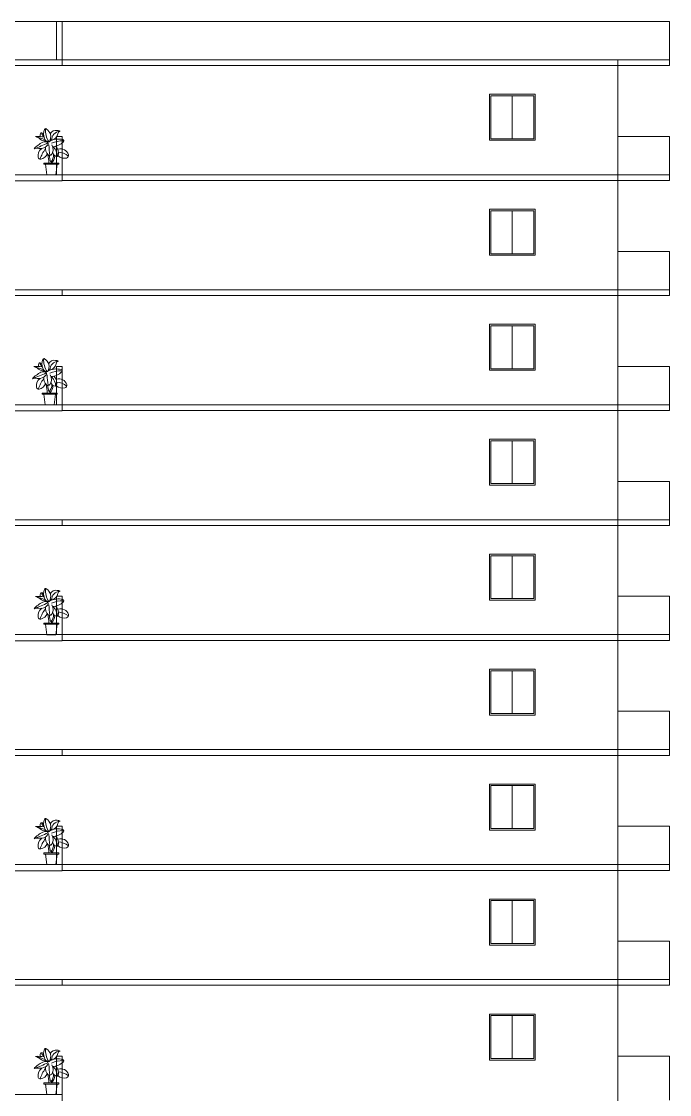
# Model space of a CAD drawing. Header units: inches. Extents: x 1090 to 1325, y 2 to 154.
# Drawn here: x 1176.18 to 1193.1, y 120.43 to 148.43 of the extents above; entities that cross this region are included whole.
import ezdxf

# ---------------------------------------------------------------- set-up
doc = ezdxf.new("R2010")
doc.units = ezdxf.units.IN
doc.header["$MEASUREMENT"] = 0
doc.layers.add('elev 1', color=252, linetype='Continuous', lineweight=9)
doc.layers.add('walls', color=250, linetype='Continuous', lineweight=18)
doc.layers.add('TREE', color=104, linetype='Continuous', lineweight=5, transparency=0.2)

# ---------------------------------------------------------------- blocks, each defined once
blk = doc.blocks.new('TS_TX4JCRY69AQAJP9D')
for points in [[(-9.9, 51.7, 0.381959), (-13.1, 53.2, 0.249129), (-13.6, 48.6, 0.62049)], [(-6.5, 58.3, -0.41684), (-2.6, 42.5, -0.481912), (-4.6, 42.3, -0.342247), (-8.5, 46.6, -0.26696), (-8.5, 57.6, -0.497125), (-6.5, 58.6, -0.195283)], [(-1.4, 52, -0.36006), (7.3, 56.4, -0.113892), (11, 55.4, 0.422729), (8.1, 52.2, -0.268696), (0.8, 44.2, -0.687609), (-1.2, 45.2, -0.377384)], [(-5.1, 41.5, 0.218407), (-10.9, 41.3, 0.09322), (-21.6, 33, -0.162179), (-15.8, 33.5, 0.274354), (-4.3, 38.1, 0.46016), (-5.1, 41.5, 4.904044)], [(-9.2, 48.1, 0.05535), (-19.7, 48.6, -0.08881), (-14.1, 45.4, 0.23543), (-6.8, 43.2, -1.125631)], [(-2.6, 42.5, -0.205137), (14.2, 44.7, -0.579639), (14.9, 41.8, -0.186386), (1.5, 35.7, 301.207595)], [(-12.1, 33.5, 0.289091), (-16.3, 21.8, 0.399896), (-13.3, 19.9, 0.255788), (-5.1, 26.7, 0.594079)], [(-7.3, 35.5, 0.266089), (-4.1, 25.2, 0.463079), (0, 25.7, 0.320357), (0.5, 37.9, -1.850789)], [(4.9, 36.4, -0.288425), (8.3, 24, -0.481191), (7.1, 23.5, -0.408348), (1.5, 28.6, -1.958987)], [(8.3, 32.5, -0.409266), (21.2, 25.7, -0.302318), (18.8, 21.3, -0.251187), (8.3, 23.9)], [(-4.6, 25.7, -0.042073), (-3.1, 14.8, 0.917888)], [(-2.4, 24.8, 0.10656), (-0.9, 16.2, 0.21569), (2.4, 25.9, -5.600516)], [(-0.2, 14.8, 0.198356), (4, 24.4, -2.314974)]]:
    blk.add_lwpolyline(points, format="xyb")
for points in [[(-7.7, 13.3), (-9.5, 13.3), (-9.5, 14.8), (7.3, 14.8)], [(7.3, 13.3), (9, 13.3), (9, 14.8), (-7.7, 14.8)], [(4.2, -0.1), (-5.8, -0.1), (-7.5, 13.3), (7.3, 13.3)], [(-4.3, -0.1), (5.6, -0.1), (7.3, 13.3), (-7.5, 13.3)]]:
    blk.add_lwpolyline(points)
for centre, radius, start, end in [((21.4, 57), 29, 176.9428, 211.1469), ((11.3, 44.2), 11.2, 95.0843, 180.0844), ((-78.8, 186.4), 163.7, 290.6255, 296.9594), ((-56.2, -76.8), 130.6, 68.231, 73.4336), ((-2687067.8, -1613212.2), 3134149.2, 30.979834, 30.9799377), ((14.3, 9.7), 33.5, 89.3518, 115.0833), ((38.2, 1.9), 55.4, 146.0833, 160.7574), ((93.1, 38.4), 96.2, 180.1654, 188.1592), ((-7.8, 23.9), 15.1, 359.6677, 47.3562), ((7, 7.3), 21.6, 49.595, 86.4481)]:
    blk.add_arc(centre, radius, start, end)

msp = doc.modelspace()

# ---------------------------------------------------------------- linework, layer by layer
at = {"layer": 'elev 1'}
for p, q in [((1165.157, 148.426), (1177.096, 148.426)), ((1177.246, 148.426), (1193.097, 148.426)), ((1193.097, 147.426), (1193.097, 148.426)), ((1177.246, 147.426), (1193.097, 147.426)), ((1177.246, 147.426), (1193.097, 147.426)), ((1191.747, 108.426), (1191.747, 147.426)), ((1193.097, 147.426), (1193.097, 147.276)), ((1193.097, 147.276), (1177.246, 147.276)), ((1189.593, 146.526), (1188.393, 146.526)), ((1188.393, 146.526), (1188.393, 145.326)), ((1189.553, 146.486), (1188.433, 146.486)), ((1188.433, 146.486), (1188.433, 145.366)), ((1188.993, 146.486), (1188.993, 145.366)), ((1189.553, 145.366), (1189.553, 146.486)), ((1189.593, 145.326), (1189.593, 146.526)), ((1188.393, 145.326), (1189.593, 145.326)), ((1188.433, 145.366), (1189.553, 145.366)), ((1193.097, 145.426), (1191.747, 145.426)), ((1193.097, 144.426), (1193.097, 145.426)), ((1177.246, 144.426), (1193.097, 144.426)), ((1193.097, 144.276), (1177.246, 144.276)), ((1193.097, 144.426), (1193.097, 144.276)), ((1189.593, 143.526), (1188.393, 143.526)), ((1188.393, 143.526), (1188.393, 142.326)), ((1189.553, 143.486), (1188.433, 143.486)), ((1188.433, 143.486), (1188.433, 142.366)), ((1188.993, 143.486), (1188.993, 142.366)), ((1189.553, 142.366), (1189.553, 143.486)), ((1189.593, 142.326), (1189.593, 143.526)), ((1188.393, 142.326), (1189.593, 142.326)), ((1188.433, 142.366), (1189.553, 142.366)), ((1193.097, 142.426), (1191.747, 142.426)), ((1193.097, 141.426), (1193.097, 142.426)), ((1177.246, 141.426), (1193.097, 141.426)), ((1193.097, 141.426), (1193.097, 141.276)), ((1193.097, 141.276), (1177.246, 141.276)), ((1189.593, 140.526), (1188.393, 140.526)), ((1188.393, 140.526), (1188.393, 139.326)), ((1189.553, 140.486), (1188.433, 140.486)), ((1188.433, 140.486), (1188.433, 139.366)), ((1188.993, 140.486), (1188.993, 139.366)), ((1189.553, 139.366), (1189.553, 140.486)), ((1189.593, 139.326), (1189.593, 140.526)), ((1188.393, 139.326), (1189.593, 139.326)), ((1188.433, 139.366), (1189.553, 139.366)), ((1193.097, 139.426), (1191.747, 139.426)), ((1193.097, 138.426), (1193.097, 139.426)), ((1177.246, 138.426), (1193.097, 138.426)), ((1193.097, 138.426), (1193.097, 138.276)), ((1193.097, 138.276), (1177.246, 138.276)), ((1189.593, 137.526), (1188.393, 137.526)), ((1188.393, 137.526), (1188.393, 136.326)), ((1189.553, 137.486), (1188.433, 137.486)), ((1188.433, 137.486), (1188.433, 136.366)), ((1188.993, 137.486), (1188.993, 136.366)), ((1189.553, 136.366), (1189.553, 137.486)), ((1189.593, 136.326), (1189.593, 137.526)), ((1188.433, 136.366), (1189.553, 136.366)), ((1193.097, 136.426), (1191.747, 136.426)), ((1193.097, 135.426), (1193.097, 136.426)), ((1188.393, 136.326), (1189.593, 136.326)), ((1177.246, 135.426), (1193.097, 135.426)), ((1193.097, 135.276), (1177.246, 135.276)), ((1193.097, 135.426), (1193.097, 135.276)), ((1189.593, 134.526), (1188.393, 134.526)), ((1188.393, 134.526), (1188.393, 133.326)), ((1189.553, 134.486), (1188.433, 134.486)), ((1188.433, 134.486), (1188.433, 133.366)), ((1188.993, 134.486), (1188.993, 133.366)), ((1189.553, 133.366), (1189.553, 134.486)), ((1189.593, 133.326), (1189.593, 134.526)), ((1188.393, 133.326), (1189.593, 133.326)), ((1188.433, 133.366), (1189.553, 133.366)), ((1193.097, 133.426), (1191.747, 133.426)), ((1193.097, 132.426), (1193.097, 133.426)), ((1177.246, 132.426), (1193.097, 132.426)), ((1193.097, 132.276), (1177.246, 132.276)), ((1193.097, 132.426), (1193.097, 132.276)), ((1189.593, 131.526), (1188.393, 131.526)), ((1188.393, 131.526), (1188.393, 130.326)), ((1189.553, 131.486), (1188.433, 131.486)), ((1188.433, 131.486), (1188.433, 130.366)), ((1188.993, 131.486), (1188.993, 130.366)), ((1189.553, 130.366), (1189.553, 131.486)), ((1189.593, 130.326), (1189.593, 131.526)), ((1188.393, 130.326), (1189.593, 130.326)), ((1188.433, 130.366), (1189.553, 130.366)), ((1193.097, 130.426), (1191.747, 130.426)), ((1193.097, 129.426), (1193.097, 130.426)), ((1177.246, 129.426), (1193.097, 129.426)), ((1193.097, 129.426), (1193.097, 129.276)), ((1193.097, 129.276), (1177.246, 129.276)), ((1189.593, 128.526), (1188.393, 128.526)), ((1188.393, 128.526), (1188.393, 127.326)), ((1189.593, 127.326), (1189.593, 128.526)), ((1189.553, 128.486), (1188.433, 128.486)), ((1188.433, 128.486), (1188.433, 127.366)), ((1188.993, 128.486), (1188.993, 127.366)), ((1189.553, 127.366), (1189.553, 128.486)), ((1193.097, 127.426), (1191.747, 127.426)), ((1193.097, 126.426), (1193.097, 127.426)), ((1188.393, 127.326), (1189.593, 127.326)), ((1188.433, 127.366), (1189.553, 127.366)), ((1177.246, 126.426), (1193.097, 126.426)), ((1193.097, 126.426), (1193.097, 126.276)), ((1193.097, 126.276), (1177.246, 126.276)), ((1189.593, 125.526), (1188.393, 125.526)), ((1188.393, 125.526), (1188.393, 124.326)), ((1189.553, 125.486), (1188.433, 125.486)), ((1188.433, 125.486), (1188.433, 124.366)), ((1188.993, 125.486), (1188.993, 124.366)), ((1189.553, 124.366), (1189.553, 125.486)), ((1189.593, 124.326), (1189.593, 125.526)), ((1188.393, 124.326), (1189.593, 124.326)), ((1188.433, 124.366), (1189.553, 124.366)), ((1193.097, 124.426), (1191.747, 124.426)), ((1193.097, 123.426), (1193.097, 124.426)), ((1177.246, 123.426), (1193.097, 123.426)), ((1193.097, 123.276), (1177.246, 123.276)), ((1193.097, 123.426), (1193.097, 123.276)), ((1189.593, 122.526), (1188.393, 122.526)), ((1188.393, 122.526), (1188.393, 121.326)), ((1189.553, 122.486), (1188.433, 122.486)), ((1188.433, 122.486), (1188.433, 121.366)), ((1188.993, 122.486), (1188.993, 121.366)), ((1189.553, 121.366), (1189.553, 122.486)), ((1189.593, 121.326), (1189.593, 122.526)), ((1188.393, 121.326), (1189.593, 121.326)), ((1188.433, 121.366), (1189.553, 121.366)), ((1193.097, 121.426), (1191.747, 121.426)), ((1193.097, 120.426), (1193.097, 121.426)), ((1193.097, 120.426), (1193.097, 120.276))]:
    msp.add_line(p, q, dxfattribs=at)
at = {"layer": 'walls'}
for p, q in [((1177.246, 148.426), (1177.096, 148.426)), ((1177.096, 148.426), (1177.096, 147.426)), ((1177.246, 147.426), (1177.246, 148.426)), ((1175.894, 147.426), (1177.246, 147.426)), ((1177.246, 147.426), (1177.246, 147.276)), ((1177.246, 147.276), (1175.894, 147.276)), ((1177.246, 145.426), (1177.096, 145.426)), ((1177.096, 145.426), (1177.096, 144.426)), ((1177.246, 144.426), (1177.246, 145.426)), ((1177.246, 144.426), (1166.357, 144.426)), ((1177.246, 144.266), (1175.894, 144.266)), ((1177.246, 144.426), (1177.246, 144.266)), ((1175.894, 141.426), (1177.246, 141.426)), ((1177.246, 141.426), (1177.246, 141.276)), ((1177.246, 141.276), (1175.894, 141.276)), ((1177.246, 139.426), (1177.096, 139.426)), ((1177.096, 139.426), (1177.096, 138.426)), ((1177.246, 138.426), (1177.246, 139.426)), ((1177.246, 138.426), (1166.357, 138.426)), ((1177.246, 138.426), (1177.246, 138.266)), ((1177.246, 138.266), (1175.894, 138.266)), ((1175.894, 135.426), (1177.246, 135.426)), ((1177.246, 135.276), (1175.894, 135.276)), ((1177.246, 135.426), (1177.246, 135.276)), ((1177.246, 133.426), (1177.096, 133.426)), ((1177.096, 133.426), (1177.096, 132.426)), ((1177.246, 132.426), (1177.246, 133.426)), ((1177.246, 132.426), (1166.357, 132.426)), ((1177.246, 132.266), (1175.894, 132.266)), ((1177.246, 132.426), (1177.246, 132.266)), ((1175.894, 129.426), (1177.246, 129.426)), ((1177.246, 129.426), (1177.246, 129.276)), ((1177.246, 129.276), (1175.894, 129.276)), ((1177.246, 127.426), (1177.096, 127.426)), ((1177.096, 127.426), (1177.096, 126.426)), ((1177.246, 126.426), (1177.246, 127.426)), ((1177.246, 126.426), (1166.357, 126.426)), ((1177.246, 126.426), (1177.246, 126.266)), ((1177.246, 126.266), (1175.894, 126.266)), ((1175.894, 123.426), (1177.246, 123.426)), ((1177.246, 123.276), (1175.894, 123.276)), ((1177.246, 123.426), (1177.246, 123.276)), ((1177.246, 121.426), (1177.096, 121.426)), ((1177.096, 121.426), (1177.096, 120.426)), ((1177.246, 120.426), (1177.246, 121.426)), ((1177.246, 120.426), (1166.357, 120.426)), ((1177.246, 120.426), (1177.246, 120.266))]:
    msp.add_line(p, q, dxfattribs=at)

# ---------------------------------------------------------------- block references
at = {"layer": 'TREE', "xscale": 0.0210149276035744, "yscale": 0.0204757192096372, "zscale": 0.0015}
for p in [(1176.962, 144.427), (1176.918, 138.427), (1176.962, 132.427), (1176.962, 126.427), (1176.962, 120.427)]:
    msp.add_blockref('TS_TX4JCRY69AQAJP9D', p, dxfattribs=at)

doc.saveas('drawing.dxf')
